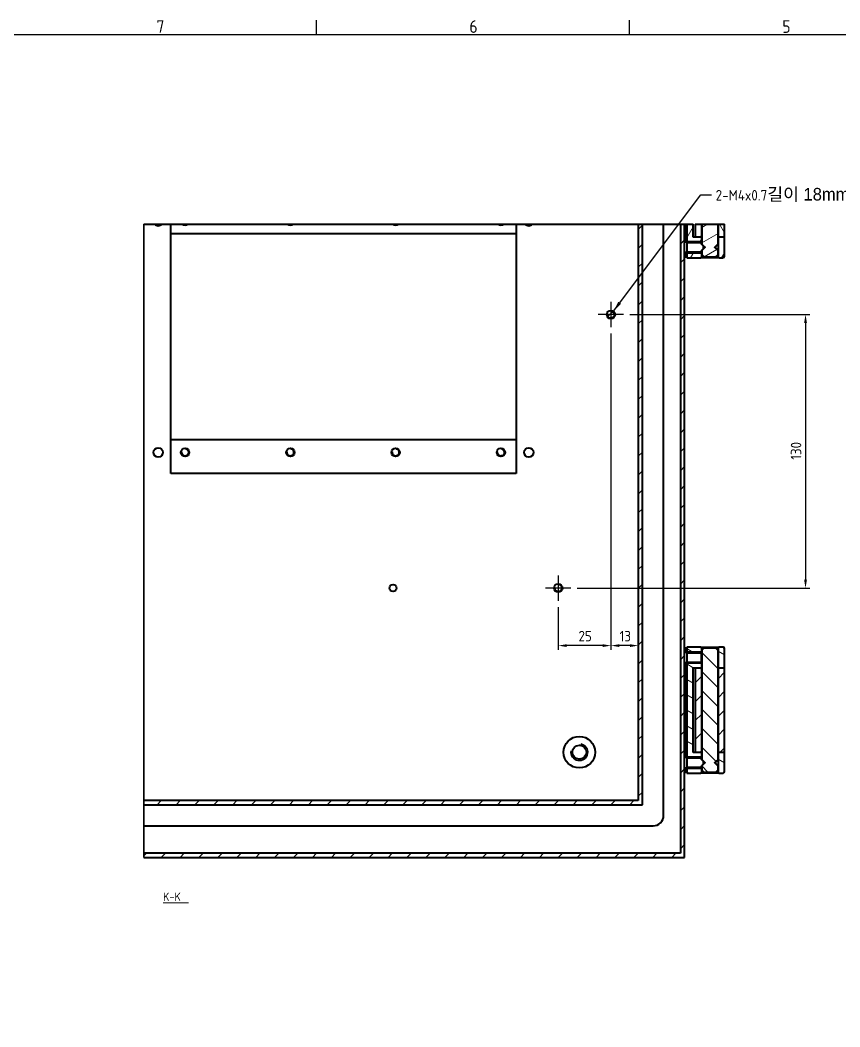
# Model space of a CAD drawing. Header units: millimetres. Extents: x 0 to 2378, y 0 to 1682.
# Drawn here: x 1345.5 to 1734.8, y 1170.3 to 1648.8 of the extents above; entities that cross this region are included whole.
import ezdxf

# ---------------------------------------------------------------- set-up
doc = ezdxf.new("R2010")
doc.units = ezdxf.units.MM
doc.header["$LTSCALE"] = 2
doc.linetypes.add('CHAIN', pattern=[0.7087, 0.4724, -0.0591, 0.1181, -0.0591])
doc.layers.get('0').update_dxf_attribs({"color": 3, "lineweight": 25, "true_color": 0x00ff00})
for name, color, linetype, lineweight, true_color in [('가시적인 것(ISO)', 3, 'Continuous', 40, 0x00ff00), ('가시적인 좁은 것(ISO)', 3, 'Continuous', 35, 0x00ff00), ('기호(ISO)', 5, 'Continuous', 25, 0x0000ff), ('중심 표식(ISO)', 1, 'Continuous', 25, 0xff0000), ('치수(ISO)', 2, 'Continuous', 25, 0xffff00)]:
    doc.layers.add(name, color=color, linetype=linetype, lineweight=lineweight, true_color=true_color)
doc.layers.add('경계(ISO)', color=7, linetype='Continuous', lineweight=25)
doc.layers.add('해치(ISO)', color=7, linetype='Continuous', lineweight=18)
doc.styles.add('문자 텍스트_PSTEK_POSCO', font='isocp.shx')
doc.styles.add('치수 텍스트_PSTEK_POSCO', font='isocp.shx')
doc.styles.add('텍스트 스타일512', font='isocp.shx')
doc.dimstyles.new('치수_PSTEK_POSCO', dxfattribs={"dimscale": 2, "dimtxt": 2.5, "dimasz": 2, "dimexe": 1, "dimexo": 1.5, "dimgap": 1, "dimtad": 1, "dimrnd": 1e-08, "dimdsep": 46, "dimtxsty": '치수 텍스트_PSTEK_POSCO', "dimcen": 0.09, "dimdle": 10, "dimclrd": 7, "dimclre": 7, "dimclrt": 2, "dimadec": 1, "dimazin": 2, "dimtfac": 1, "dimtmove": 0, "dimatfit": 3, "dimfxl": 1, "dimtolj": 1, "dimlwd": -1, "dimlwe": -1, "dimarcsym": 0})
doc.dimstyles.new('치수_PSTEK_POSCO$7', dxfattribs={"dimscale": 2, "dimtxt": 2.5, "dimasz": 2.5, "dimexe": 1, "dimexo": 1.5, "dimgap": 1, "dimtad": 1, "dimrnd": 1e-08, "dimdsep": 46, "dimtxsty": '치수 텍스트_PSTEK_POSCO', "dimcen": 0.09, "dimdle": 10, "dimclrd": 7, "dimclre": 7, "dimclrt": 2, "dimadec": 1, "dimazin": 2, "dimtfac": 1, "dimtmove": 0, "dimatfit": 3, "dimfxl": 1, "dimtolj": 1, "dimlwd": -1, "dimlwe": -1, "dimarcsym": 0})
pattern_1 = [(45, (0, 0), (-4.490128, 4.490128), [])]
pattern_2 = [(30.00002, (0, 0), (-3.175002, 5.49926), [])]
pattern_3 = [(150.00025, (0, 0), (-3.174976, -5.499275), [])]

# ---------------------------------------------------------------- blocks, each defined once
blk = doc.blocks.new('경계 Default Border')
at = {"layer": '경계(ISO)'}
for p, q in [((743.12, 821), (743.12, 824.4)), ((817.44, 821), (817.44, 824.4))]:
    blk.add_line(p, q, dxfattribs=at)
at = {"layer": '경계(ISO)', "flags": 128}
blk.add_lwpolyline([(20, 20), (20, 821), (1169, 821), (1169, 20), (20, 20)], dxfattribs=at)
at = {"layer": '경계(ISO)', "color": 2, "true_color": 0xffff00, "char_height": 3, "attachment_point": 7, "style": '문자 텍스트_PSTEK_POSCO'}
for s, insert in [('7', (705.11, 821.39)), ('6', (779.43, 821.37)), ('5', (853.74, 821.37))]:
    blk.add_mtext(s, dxfattribs=dict(at, insert=insert))
blk = doc.blocks.new('*D179')
at = {"layer": 'Defpoints', "color": 0, "transparency": 16777216}
for p in [(1632.09, 1508.84), (1607.09, 1378.84), (1718.51, 1378.84)]:
    blk.add_point(p, dxfattribs=at)
at = {"layer": '치수(ISO)', "color": 7, "transparency": 16777216}
for p, q in [((1635.09, 1508.84), (1720.51, 1508.84)), ((1718.51, 1504.84), (1718.51, 1382.84)), ((1610.09, 1378.84), (1720.51, 1378.84))]:
    blk.add_line(p, q, dxfattribs=at)
for points in [[(1717.85, 1504.84), (1719.18, 1504.84), (1718.51, 1508.84)], [(1717.85, 1382.84), (1719.18, 1382.84), (1718.51, 1378.84)]]:
    blk.add_solid(points, dxfattribs=at)
at = {"layer": '치수(ISO)', "color": 2, "transparency": 16777216, "insert": (1714.01, 1439.83), "char_height": 5, "attachment_point": 4, "rotation": 90, "style": '치수 텍스트_PSTEK_POSCO'}
blk.add_mtext('\\A1;130', dxfattribs=at)
blk = doc.blocks.new('*D180')
at = {"layer": 'Defpoints', "color": 0, "transparency": 16777216}
for p in [(1626.09, 1502.84), (1626.09, 1351.5), (1639.09, 1351.5)]:
    blk.add_point(p, dxfattribs=at)
at = {"layer": '치수(ISO)', "color": 7, "transparency": 16777216}
for p, q in [((1626.09, 1499.84), (1626.09, 1349.5)), ((1635.09, 1351.5), (1630.09, 1351.5))]:
    blk.add_line(p, q, dxfattribs=at)
for points in [[(1630.09, 1352.17), (1630.09, 1350.83), (1626.09, 1351.5)], [(1635.09, 1352.17), (1635.09, 1350.83), (1639.09, 1351.5)]]:
    blk.add_solid(points, dxfattribs=at)
at = {"layer": '치수(ISO)', "color": 2, "transparency": 16777216, "insert": (1630.23, 1356), "char_height": 5, "attachment_point": 4, "style": '치수 텍스트_PSTEK_POSCO'}
blk.add_mtext('\\A1;13', dxfattribs=at)
blk = doc.blocks.new('*D181')
at = {"layer": 'Defpoints', "color": 0, "transparency": 16777216}
for p in [(1626.09, 1502.84), (1601.09, 1372.84), (1601.09, 1351.5)]:
    blk.add_point(p, dxfattribs=at)
at = {"layer": '치수(ISO)', "color": 7, "transparency": 16777216}
for p, q in [((1626.09, 1499.84), (1626.09, 1349.5)), ((1601.09, 1369.84), (1601.09, 1349.5)), ((1622.09, 1351.5), (1605.09, 1351.5))]:
    blk.add_line(p, q, dxfattribs=at)
for points in [[(1605.09, 1352.17), (1605.09, 1350.83), (1601.09, 1351.5)], [(1622.09, 1352.17), (1622.09, 1350.83), (1626.09, 1351.5)]]:
    blk.add_solid(points, dxfattribs=at)
at = {"layer": '치수(ISO)', "color": 2, "transparency": 16777216, "insert": (1610.67, 1356), "char_height": 5, "attachment_point": 4, "style": '치수 텍스트_PSTEK_POSCO'}
blk.add_mtext('\\A1;25', dxfattribs=at)

msp = doc.modelspace()

# ---------------------------------------------------------------- hatches: boundary and pattern name
at = {"layer": '해치(ISO)'}
h = msp.add_hatch(dxfattribs=at)
h.set_pattern_fill('ANSI31', color=256, scale=50.8, style=0)
h.set_pattern_definition(pattern_1)
edge = h.paths.add_edge_path()
edge.add_ellipse((1601.0864, 1378.8358), major_axis=(-2, 0), ratio=1, start_angle=0, end_angle=360)
h.paths.add_polyline_path([(1659.0864, 1551.8682), (1659.0864, 1252.8358), (1404.1689, 1252.8358), (1404.1689, 1250.8358), (1661.0864, 1250.8358), (1661.0864, 1291.3358), (1661.0864, 1293.2741), (1661.0864, 1298.3976), (1661.0864, 1343.2741), (1661.0864, 1348.3976), (1661.0864, 1350.3358), (1661.0864, 1536.3358), (1661.0864, 1538.2741), (1661.0864, 1543.3976), (1661.0864, 1551.8682)])
edge = h.paths.add_edge_path()
edge.add_ellipse((1626.0864, 1508.8358), major_axis=(-2, 0), ratio=1, start_angle=0, end_angle=360)
h.paths.add_polyline_path([(1404.1689, 1275.8358), (1404.1689, 1277.8358), (1639.0864, 1277.8358), (1639.0864, 1551.8682), (1641.0864, 1551.8682), (1641.0864, 1275.8358)])
h = msp.add_hatch(dxfattribs=at)
h.set_pattern_fill('ANSI31', color=256, scale=50.8, angle=-14.999978, style=0)
h.set_pattern_definition(pattern_2)
h.paths.add_polyline_path([(1661.0864, 1551.8682), (1662.0864, 1551.8682), (1662.0864, 1543.5931), (1662.0864, 1543.3976), (1661.0864, 1543.3976)])
h.paths.add_polyline_path([(1661.0864, 1536.3358), (1662.0864, 1536.3358), (1662.0864, 1538.0786), (1662.0864, 1538.2741), (1661.0864, 1538.2741)])
h = msp.add_hatch(dxfattribs=at)
h.set_pattern_fill('ANSI31', color=256, scale=50.8, angle=14.999978, style=0)
h.set_pattern_definition([(59.99998, (0, 0), (-5.49926, 3.175002), [])])
h.paths.add_polyline_path([(1662.0864, 1551.8682), (1665.0864, 1551.8682), (1665.0864, 1545.6858), (1669.2134, 1545.6858), (1669.2134, 1543.5931), (1669.2134, 1543.1271), (1662.0864, 1543.1271), (1662.0864, 1543.3976), (1662.0864, 1543.5931)])
edge = h.paths.add_edge_path()
edge.add_line((1669.2134, 1538.5445), (1662.0864, 1538.5445))
edge.add_line((1662.0864, 1538.5445), (1662.0864, 1538.2741))
edge.add_line((1662.0864, 1538.2741), (1662.0864, 1538.0786))
edge.add_line((1662.0864, 1538.0786), (1662.0864, 1536.3358))
edge.add_line((1662.0864, 1536.3358), (1662.0864, 1535.8358))
edge.add_line((1662.0864, 1535.8358), (1668.6989, 1535.8358))
edge.add_spline(control_points=[(1668.6989, 1535.8358), (1668.9713, 1536.1014), (1669.2134, 1536.3358)], knot_values=[0, 0, 0, 0.07174325, 0.07174325, 0.07174325], weights=[1, 1.00183695, 1], degree=2, periodic=0)
edge.add_line((1669.2134, 1536.3358), (1669.2134, 1537.3358))
edge.add_line((1669.2134, 1537.3358), (1669.2134, 1538.0786))
edge.add_line((1669.2134, 1538.0786), (1669.2134, 1538.5445))
edge = h.paths.add_edge_path()
edge.add_line((1676.9594, 1545.6858), (1676.9594, 1542.3358))
edge.add_line((1676.9594, 1542.3358), (1676.9594, 1539.3358))
edge.add_line((1676.9594, 1539.3358), (1676.9594, 1537.3358))
edge.add_line((1676.9594, 1537.3358), (1676.9594, 1536.3358))
edge.add_spline(control_points=[(1676.9594, 1536.3358), (1677.2015, 1536.1014), (1677.4739, 1535.8358)], knot_values=[0, 0, 0, 0.07174325, 0.07174325, 0.07174325], weights=[1, 1.00183695, 1], degree=2, periodic=0)
edge.add_line((1677.4739, 1535.8358), (1679.0025, 1535.8358))
edge.add_spline(control_points=[(1679.0025, 1535.8358), (1679.1281, 1535.8358), (1679.276, 1535.8649), (1679.5073, 1535.9601), (1679.6319, 1536.0426), (1679.808, 1536.2175), (1679.8908, 1536.3406), (1679.9856, 1536.5682), (1680.0146, 1536.7129), (1680.0146, 1536.8358)], knot_values=[-0.14901582, -0.14901582, -0.14901582, -0.14901582, -0.11133847, -0.11133847, -0.07397452, -0.07397452, -0.03688947, -0.03688947, 0, 0, 0, 0], degree=3, periodic=0)
edge.add_line((1680.0146, 1536.8358), (1680.0146, 1545.6858))
edge.add_line((1680.0146, 1545.6858), (1676.9594, 1545.6858))
h = msp.add_hatch(dxfattribs=at)
h.set_pattern_fill('ANSI31', color=256, scale=50.8, angle=75.000175, style=0)
h.set_pattern_definition([(120.00018, (0, 0), (-5.499252, -3.175017), [])])
edge = h.paths.add_edge_path()
edge.add_line((1666.0864, 1551.8682), (1666.0864, 1545.8358))
edge.add_line((1666.0864, 1545.8358), (1668.6989, 1545.8358))
edge.add_spline(control_points=[(1668.6989, 1545.8358), (1668.9713, 1546.1014), (1669.2134, 1546.3358)], knot_values=[0, 0, 0, 0.07174325, 0.07174325, 0.07174325], weights=[1, 1.00183695, 1], degree=2, periodic=0)
edge.add_line((1669.2134, 1546.3358), (1669.2134, 1551.8682))
edge.add_line((1669.2134, 1551.8682), (1666.0864, 1551.8682))
edge = h.paths.add_edge_path()
edge.add_line((1680.0864, 1545.8358), (1680.0864, 1551.8682))
edge.add_line((1680.0864, 1551.8682), (1676.9594, 1551.8682))
edge.add_line((1676.9594, 1551.8682), (1676.9594, 1546.3358))
edge.add_spline(control_points=[(1676.9594, 1546.3358), (1677.2015, 1546.1014), (1677.4739, 1545.8358)], knot_values=[0, 0, 0, 0.07174325, 0.07174325, 0.07174325], weights=[1, 1.00183695, 1], degree=2, periodic=0)
edge.add_line((1677.4739, 1545.8358), (1680.0864, 1545.8358))
h = msp.add_hatch(dxfattribs=at)
h.set_pattern_fill('ANSI31', color=256, scale=50.8, angle=-14.999978, style=0)
h.set_pattern_definition(pattern_2)
edge = h.paths.add_edge_path()
edge.add_line((1669.2134, 1551.8682), (1669.2134, 1546.3358))
edge.add_line((1669.2134, 1546.3358), (1669.2134, 1545.6858))
edge.add_line((1669.2134, 1545.6858), (1669.2134, 1543.5931))
edge.add_line((1669.2134, 1543.5931), (1669.2134, 1543.1271))
edge.add_line((1669.2134, 1543.1271), (1669.2134, 1542.3358))
edge.add_spline(control_points=[(1669.2134, 1542.3358), (1670.1868, 1541.3934), (1670.7951, 1540.8358)], knot_values=[0, 0, 0, 0.21799008, 0.21799008, 0.21799008], weights=[1, 1.03098989, 1], degree=2, periodic=0)
edge.add_spline(control_points=[(1670.7951, 1540.8358), (1670.1868, 1540.2783), (1669.2134, 1539.3358)], knot_values=[0, 0, 0, 0.21799008, 0.21799008, 0.21799008], weights=[1, 1.03098989, 1], degree=2, periodic=0)
edge.add_line((1669.2134, 1539.3358), (1669.2134, 1538.5445))
edge.add_line((1669.2134, 1538.5445), (1669.2134, 1538.0786))
edge.add_line((1669.2134, 1538.0786), (1669.2134, 1537.3358))
edge.add_spline(control_points=[(1669.2134, 1537.3358), (1669.8103, 1536.7579), (1670.258, 1536.3358)], knot_values=[0, 0, 0, 0.14460706, 0.14460706, 0.14460706], weights=[1, 1.01132311, 1], degree=2, periodic=0)
edge.add_line((1670.258, 1536.3358), (1675.9149, 1536.3358))
edge.add_spline(control_points=[(1675.9149, 1536.3358), (1676.3625, 1536.7579), (1676.9594, 1537.3358)], knot_values=[0, 0, 0, 0.14460706, 0.14460706, 0.14460706], weights=[1, 1.01132311, 1], degree=2, periodic=0)
edge.add_line((1676.9594, 1537.3358), (1676.9594, 1539.3358))
edge.add_spline(control_points=[(1676.9594, 1539.3358), (1675.9861, 1540.2783), (1675.3777, 1540.8358)], knot_values=[0, 0, 0, 0.21799008, 0.21799008, 0.21799008], weights=[1, 1.03098989, 1], degree=2, periodic=0)
edge.add_spline(control_points=[(1675.3777, 1540.8358), (1675.9861, 1541.3934), (1676.9594, 1542.3358)], knot_values=[0, 0, 0, 0.21799008, 0.21799008, 0.21799008], weights=[1, 1.03098989, 1], degree=2, periodic=0)
edge.add_line((1676.9594, 1542.3358), (1676.9594, 1545.6858))
edge.add_line((1676.9594, 1545.6858), (1676.9594, 1546.3358))
edge.add_line((1676.9594, 1546.3358), (1676.9594, 1551.8682))
edge.add_line((1676.9594, 1551.8682), (1669.2134, 1551.8682))
h = msp.add_hatch(dxfattribs=at)
h.set_pattern_fill('ANSI31', color=256, scale=50.8, angle=105.000246, style=0)
h.set_pattern_definition(pattern_3)
h.paths.add_polyline_path([(1662.0864, 1343.2741), (1661.0864, 1343.2741), (1661.0864, 1298.3976), (1662.0864, 1298.3976), (1662.0864, 1298.5931), (1662.0864, 1343.0786)])
h.paths.add_polyline_path([(1661.0864, 1291.3358), (1662.0864, 1291.3358), (1662.0864, 1293.0786), (1662.0864, 1293.2741), (1661.0864, 1293.2741)])
h.paths.add_polyline_path([(1662.0864, 1350.3358), (1661.0864, 1350.3358), (1661.0864, 1348.3976), (1662.0864, 1348.3976), (1662.0864, 1348.5931)])
h = msp.add_hatch(dxfattribs=at)
h.set_pattern_fill('ANSI31', color=256, scale=50.8, angle=105.000246, style=0)
h.set_pattern_definition(pattern_3)
edge = h.paths.add_edge_path()
edge.add_line((1669.2134, 1293.5445), (1662.0864, 1293.5445))
edge.add_line((1662.0864, 1293.5445), (1662.0864, 1293.2741))
edge.add_line((1662.0864, 1293.2741), (1662.0864, 1293.0786))
edge.add_line((1662.0864, 1293.0786), (1662.0864, 1291.3358))
edge.add_line((1662.0864, 1291.3358), (1662.0864, 1290.8358))
edge.add_line((1662.0864, 1290.8358), (1668.6989, 1290.8358))
edge.add_spline(control_points=[(1668.6989, 1290.8358), (1668.9713, 1291.1014), (1669.2134, 1291.3358)], knot_values=[0, 0, 0, 0.07174325, 0.07174325, 0.07174325], weights=[1, 1.00183695, 1], degree=2, periodic=0)
edge.add_line((1669.2134, 1291.3358), (1669.2134, 1292.3358))
edge.add_line((1669.2134, 1292.3358), (1669.2134, 1293.0786))
edge.add_line((1669.2134, 1293.0786), (1669.2134, 1293.5445))
h.paths.add_polyline_path([(1669.2134, 1343.5445), (1662.0864, 1343.5445), (1662.0864, 1343.2741), (1662.0864, 1343.0786), (1662.0864, 1298.5931), (1662.0864, 1298.3976), (1662.0864, 1298.1271), (1669.2134, 1298.1271), (1669.2134, 1298.5931), (1669.2134, 1300.6858), (1665.0864, 1300.6858), (1665.0864, 1340.9858), (1669.2134, 1340.9858), (1669.2134, 1343.0786)])
edge = h.paths.add_edge_path()
edge.add_line((1662.0864, 1348.1271), (1669.2134, 1348.1271))
edge.add_line((1669.2134, 1348.1271), (1669.2134, 1348.5931))
edge.add_line((1669.2134, 1348.5931), (1669.2134, 1349.3358))
edge.add_line((1669.2134, 1349.3358), (1669.2134, 1350.3358))
edge.add_spline(control_points=[(1669.2134, 1350.3358), (1668.9713, 1350.5703), (1668.6989, 1350.8358)], knot_values=[0, 0, 0, 0.07174325, 0.07174325, 0.07174325], weights=[1, 1.00183695, 1], degree=2, periodic=0)
edge.add_line((1668.6989, 1350.8358), (1662.0864, 1350.8358))
edge.add_line((1662.0864, 1350.8358), (1662.0864, 1350.3358))
edge.add_line((1662.0864, 1350.3358), (1662.0864, 1348.5931))
edge.add_line((1662.0864, 1348.5931), (1662.0864, 1348.3976))
edge.add_line((1662.0864, 1348.3976), (1662.0864, 1348.1271))
edge = h.paths.add_edge_path()
edge.add_line((1676.9594, 1300.6858), (1676.9594, 1297.3358))
edge.add_line((1676.9594, 1297.3358), (1676.9594, 1294.3358))
edge.add_line((1676.9594, 1294.3358), (1676.9594, 1292.3358))
edge.add_line((1676.9594, 1292.3358), (1676.9594, 1291.3358))
edge.add_spline(control_points=[(1676.9594, 1291.3358), (1677.2015, 1291.1014), (1677.4739, 1290.8358)], knot_values=[0, 0, 0, 0.07174325, 0.07174325, 0.07174325], weights=[1, 1.00183695, 1], degree=2, periodic=0)
edge.add_line((1677.4739, 1290.8358), (1679.0025, 1290.8358))
edge.add_spline(control_points=[(1679.0025, 1290.8358), (1679.1281, 1290.8358), (1679.276, 1290.8649), (1679.5073, 1290.9601), (1679.6319, 1291.0426), (1679.808, 1291.2175), (1679.8908, 1291.3406), (1679.9856, 1291.5682), (1680.0146, 1291.7129), (1680.0146, 1291.8358)], knot_values=[-0.14901582, -0.14901582, -0.14901582, -0.14901582, -0.11133847, -0.11133847, -0.07397452, -0.07397452, -0.03688947, -0.03688947, 0, 0, 0, 0], degree=3, periodic=0)
edge.add_line((1680.0146, 1291.8358), (1680.0146, 1300.6858))
edge.add_line((1680.0146, 1300.6858), (1676.9594, 1300.6858))
edge = h.paths.add_edge_path()
edge.add_line((1680.0146, 1340.9858), (1680.0146, 1349.8358))
edge.add_spline(control_points=[(1680.0146, 1349.8358), (1680.0146, 1349.9592), (1679.9855, 1350.1043), (1679.8901, 1350.3325), (1679.8067, 1350.4558), (1679.6303, 1350.6302), (1679.5059, 1350.7123), (1679.2752, 1350.8069), (1679.1277, 1350.8358), (1679.0025, 1350.8358)], knot_values=[0, 0, 0, 0, 0.0370021, 0.0370021, 0.07420142, 0.07420142, 0.11145295, 0.11145295, 0.14901507, 0.14901507, 0.14901507, 0.14901507], degree=3, periodic=0)
edge.add_line((1679.0025, 1350.8358), (1677.4739, 1350.8358))
edge.add_spline(control_points=[(1677.4739, 1350.8358), (1677.2015, 1350.5703), (1676.9594, 1350.3358)], knot_values=[0, 0, 0, 0.07174325, 0.07174325, 0.07174325], weights=[1, 1.00183695, 1], degree=2, periodic=0)
edge.add_line((1676.9594, 1350.3358), (1676.9594, 1349.3358))
edge.add_line((1676.9594, 1349.3358), (1676.9594, 1340.9858))
edge.add_line((1676.9594, 1340.9858), (1680.0146, 1340.9858))
h = msp.add_hatch(dxfattribs=at)
h.set_pattern_fill('ANSI31', color=256, scale=50.8, angle=90.00021, style=0)
h.set_pattern_definition([(135.0002, (0, 0), (-4.490112, -4.490145), [])])
edge = h.paths.add_edge_path()
edge.add_line((1669.2134, 1349.3358), (1669.2134, 1348.5931))
edge.add_line((1669.2134, 1348.5931), (1669.2134, 1348.1271))
edge.add_line((1669.2134, 1348.1271), (1669.2134, 1343.5445))
edge.add_line((1669.2134, 1343.5445), (1669.2134, 1343.0786))
edge.add_line((1669.2134, 1343.0786), (1669.2134, 1340.9858))
edge.add_line((1669.2134, 1340.9858), (1669.2134, 1340.3358))
edge.add_line((1669.2134, 1340.3358), (1669.2134, 1301.3358))
edge.add_line((1669.2134, 1301.3358), (1669.2134, 1300.6858))
edge.add_line((1669.2134, 1300.6858), (1669.2134, 1298.5931))
edge.add_line((1669.2134, 1298.5931), (1669.2134, 1298.1271))
edge.add_line((1669.2134, 1298.1271), (1669.2134, 1297.3358))
edge.add_spline(control_points=[(1669.2134, 1297.3358), (1670.1868, 1296.3934), (1670.7951, 1295.8358)], knot_values=[0, 0, 0, 0.21799008, 0.21799008, 0.21799008], weights=[1, 1.03098989, 1], degree=2, periodic=0)
edge.add_spline(control_points=[(1670.7951, 1295.8358), (1670.1868, 1295.2783), (1669.2134, 1294.3358)], knot_values=[0, 0, 0, 0.21799008, 0.21799008, 0.21799008], weights=[1, 1.03098989, 1], degree=2, periodic=0)
edge.add_line((1669.2134, 1294.3358), (1669.2134, 1293.5445))
edge.add_line((1669.2134, 1293.5445), (1669.2134, 1293.0786))
edge.add_line((1669.2134, 1293.0786), (1669.2134, 1292.3358))
edge.add_spline(control_points=[(1669.2134, 1292.3358), (1669.8103, 1291.7579), (1670.258, 1291.3358)], knot_values=[0, 0, 0, 0.14460706, 0.14460706, 0.14460706], weights=[1, 1.01132311, 1], degree=2, periodic=0)
edge.add_line((1670.258, 1291.3358), (1675.9149, 1291.3358))
edge.add_spline(control_points=[(1675.9149, 1291.3358), (1676.3625, 1291.7579), (1676.9594, 1292.3358)], knot_values=[0, 0, 0, 0.14460706, 0.14460706, 0.14460706], weights=[1, 1.01132311, 1], degree=2, periodic=0)
edge.add_line((1676.9594, 1292.3358), (1676.9594, 1294.3358))
edge.add_spline(control_points=[(1676.9594, 1294.3358), (1675.9861, 1295.2783), (1675.3777, 1295.8358)], knot_values=[0, 0, 0, 0.21799008, 0.21799008, 0.21799008], weights=[1, 1.03098989, 1], degree=2, periodic=0)
edge.add_spline(control_points=[(1675.3777, 1295.8358), (1675.9861, 1296.3934), (1676.9594, 1297.3358)], knot_values=[0, 0, 0, 0.21799008, 0.21799008, 0.21799008], weights=[1, 1.03098989, 1], degree=2, periodic=0)
edge.add_line((1676.9594, 1297.3358), (1676.9594, 1300.6858))
edge.add_line((1676.9594, 1300.6858), (1676.9594, 1301.3358))
edge.add_line((1676.9594, 1301.3358), (1676.9594, 1340.3358))
edge.add_line((1676.9594, 1340.3358), (1676.9594, 1340.9858))
edge.add_line((1676.9594, 1340.9858), (1676.9594, 1349.3358))
edge.add_spline(control_points=[(1676.9594, 1349.3358), (1676.3625, 1349.9138), (1675.9149, 1350.3358)], knot_values=[0, 0, 0, 0.14460706, 0.14460706, 0.14460706], weights=[1, 1.01132311, 1], degree=2, periodic=0)
edge.add_line((1675.9149, 1350.3358), (1670.258, 1350.3358))
edge.add_spline(control_points=[(1670.258, 1350.3358), (1669.8103, 1349.9138), (1669.2134, 1349.3358)], knot_values=[0, 0, 0, 0.14460706, 0.14460706, 0.14460706], weights=[1, 1.01132311, 1], degree=2, periodic=0)
h = msp.add_hatch(dxfattribs=at)
h.set_pattern_fill('ANSI31', color=256, scale=50.8, style=0)
h.set_pattern_definition(pattern_1)
edge = h.paths.add_edge_path()
edge.add_spline(control_points=[(1676.9594, 1301.3358), (1677.2015, 1301.1014), (1677.4739, 1300.8358)], knot_values=[0, 0, 0, 0.07174325, 0.07174325, 0.07174325], weights=[1, 1.00183695, 1], degree=2, periodic=0)
edge.add_line((1677.4739, 1300.8358), (1680.0864, 1300.8358))
edge.add_line((1680.0864, 1300.8358), (1680.0864, 1340.8358))
edge.add_line((1680.0864, 1340.8358), (1677.4739, 1340.8358))
edge.add_spline(control_points=[(1677.4739, 1340.8358), (1677.2015, 1340.5703), (1676.9594, 1340.3358)], knot_values=[0, 0, 0, 0.07174325, 0.07174325, 0.07174325], weights=[1, 1.00183695, 1], degree=2, periodic=0)
edge.add_line((1676.9594, 1340.3358), (1676.9594, 1301.3358))
edge = h.paths.add_edge_path()
edge.add_line((1666.0864, 1340.8358), (1666.0864, 1300.8358))
edge.add_line((1666.0864, 1300.8358), (1668.6989, 1300.8358))
edge.add_spline(control_points=[(1668.6989, 1300.8358), (1668.9713, 1301.1014), (1669.2134, 1301.3358)], knot_values=[0, 0, 0, 0.07174325, 0.07174325, 0.07174325], weights=[1, 1.00183695, 1], degree=2, periodic=0)
edge.add_line((1669.2134, 1301.3358), (1669.2134, 1340.3358))
edge.add_spline(control_points=[(1669.2134, 1340.3358), (1668.9713, 1340.5703), (1668.6989, 1340.8358)], knot_values=[0, 0, 0, 0.07174325, 0.07174325, 0.07174325], weights=[1, 1.00183695, 1], degree=2, periodic=0)
edge.add_line((1668.6989, 1340.8358), (1666.0864, 1340.8358))

# ---------------------------------------------------------------- linework, layer by layer
at = {"layer": '가시적인 것(ISO)'}
for p, q in [((1404.1689, 1551.8682), (1409.381, 1551.8682)), ((1409.381, 1551.8682), (1412.7919, 1551.8682)), ((1412.7919, 1551.8682), (1417.0864, 1551.8682)), ((1417.0864, 1551.8682), (1422.4777, 1551.8682)), ((1417.0864, 1433.3358), (1417.0864, 1551.8682)), ((1422.4777, 1551.8682), (1425.1952, 1551.8682)), ((1425.1952, 1551.8682), (1472.4777, 1551.8682)), ((1472.4777, 1551.8682), (1475.1952, 1551.8682)), ((1475.1952, 1551.8682), (1522.4777, 1551.8682)), ((1522.4777, 1551.8682), (1525.1952, 1551.8682)), ((1525.1952, 1551.8682), (1572.4777, 1551.8682)), ((1572.4777, 1551.8682), (1575.1952, 1551.8682)), ((1575.1952, 1551.8682), (1581.0864, 1551.8682)), ((1581.0864, 1551.8682), (1585.381, 1551.8682)), ((1581.0864, 1551.8682), (1581.0864, 1433.3358)), ((1585.381, 1551.8682), (1588.7919, 1551.8682)), ((1588.7919, 1551.8682), (1639.0864, 1551.8682)), ((1639.0864, 1551.8682), (1639.0864, 1277.8358)), ((1639.0864, 1551.8682), (1641.0864, 1551.8682)), ((1641.0864, 1551.8682), (1651.0864, 1551.8682)), ((1641.0864, 1275.8358), (1641.0864, 1551.8682)), ((1651.0864, 1270.8358), (1651.0864, 1551.8682)), ((1651.0864, 1551.8682), (1659.0864, 1551.8682)), ((1659.0864, 1551.8682), (1659.0864, 1252.8358)), ((1659.0864, 1551.8682), (1661.0864, 1551.8682)), ((1661.0864, 1250.8358), (1661.0864, 1551.8682)), ((1661.0864, 1551.8682), (1662.0864, 1551.8682)), ((1661.0864, 1551.8682), (1661.0864, 1543.3976)), ((1662.0864, 1551.8682), (1665.0864, 1551.8682)), ((1662.0864, 1551.8682), (1662.0864, 1543.1271)), ((1662.0864, 1543.3976), (1662.0864, 1551.8682)), ((1665.0864, 1545.6858), (1665.0864, 1551.8682)), ((1666.0864, 1551.8682), (1666.0864, 1545.8358)), ((1666.0864, 1551.8682), (1669.2134, 1551.8682)), ((1669.2134, 1546.3358), (1669.2134, 1551.8682)), ((1669.2134, 1551.8682), (1669.2134, 1542.3358)), ((1669.2134, 1551.8682), (1676.9594, 1551.8682)), ((1676.9594, 1551.8682), (1680.0864, 1551.8682)), ((1676.9594, 1551.8682), (1676.9594, 1546.3358)), ((1676.9594, 1542.3358), (1676.9594, 1551.8682)), ((1680.0864, 1545.8358), (1680.0864, 1551.8682)), ((1417.0864, 1547.3358), (1581.0864, 1547.3358)), ((1669.2134, 1545.6858), (1665.0864, 1545.6858)), ((1666.0864, 1545.8358), (1668.6989, 1545.8358)), ((1669.0864, 1545.8358), (1668.6989, 1545.8358)), ((1669.0864, 1545.6858), (1669.0864, 1546.2127)), ((1669.2134, 1543.1271), (1669.2134, 1545.6858)), ((1676.9594, 1545.6858), (1676.9594, 1536.3358)), ((1680.0146, 1545.6858), (1676.9594, 1545.6858)), ((1677.0864, 1545.6858), (1677.0864, 1546.2127)), ((1677.4739, 1545.8358), (1677.0864, 1545.8358)), ((1677.4739, 1545.8358), (1680.0864, 1545.8358)), ((1680.0146, 1536.8358), (1680.0146, 1545.6858)), ((1680.0146, 1545.6858), (1680.0864, 1545.6858)), ((1680.0864, 1536.8358), (1680.0864, 1545.6858)), ((1661.0864, 1543.3976), (1662.0864, 1543.3976)), ((1662.0864, 1543.1271), (1669.2134, 1543.1271)), ((1662.0864, 1543.1271), (1662.0864, 1538.5445)), ((1669.0864, 1542.3358), (1669.0864, 1543.1271)), ((1669.2134, 1542.3358), (1669.0864, 1542.3358)), ((1670.5864, 1540.8358), (1669.0864, 1542.3358)), ((1670.5864, 1540.8358), (1669.0864, 1539.3358)), ((1669.9639, 1541.4583), (1669.9639, 1540.2133)), ((1670.7951, 1540.8358), (1670.5864, 1540.8358)), ((1675.5864, 1540.8358), (1675.3777, 1540.8358)), ((1675.5864, 1540.8358), (1676.9594, 1542.2088)), ((1675.5864, 1540.8358), (1676.9594, 1539.4628)), ((1662.0864, 1538.2741), (1661.0864, 1538.2741)), ((1661.0864, 1538.2741), (1661.0864, 1536.3358)), ((1661.0864, 1536.3358), (1662.0864, 1536.3358)), ((1669.2134, 1538.5445), (1662.0864, 1538.5445)), ((1662.0864, 1538.5445), (1662.0864, 1535.8358)), ((1662.0864, 1536.3358), (1662.0864, 1538.2741)), ((1669.2134, 1539.3358), (1669.0864, 1539.3358)), ((1669.0864, 1538.5445), (1669.0864, 1539.3358)), ((1669.2134, 1539.3358), (1669.2134, 1537.3358)), ((1669.2134, 1536.3358), (1669.2134, 1538.5445)), ((1670.0864, 1536.3358), (1669.2134, 1537.2088)), ((1670.0864, 1536.3358), (1669.2134, 1536.3358)), ((1670.258, 1536.3358), (1670.0864, 1536.3358)), ((1670.258, 1536.3358), (1675.9149, 1536.3358)), ((1676.0864, 1536.3358), (1675.9149, 1536.3358)), ((1676.0864, 1536.3358), (1676.9594, 1537.2088)), ((1676.9594, 1536.3358), (1676.0864, 1536.3358)), ((1676.9594, 1537.3358), (1676.9594, 1539.3358)), ((1662.0864, 1535.8358), (1668.6989, 1535.8358)), ((1677.4739, 1535.8358), (1668.6989, 1535.8358)), ((1677.4739, 1535.8358), (1679.0025, 1535.8358)), ((1581.0864, 1449.3358), (1417.0864, 1449.3358)), ((1581.0864, 1433.3358), (1417.0864, 1433.3358)), ((1662.0864, 1350.3358), (1661.0864, 1350.3358)), ((1661.0864, 1350.3358), (1661.0864, 1348.3976)), ((1668.6989, 1350.8358), (1662.0864, 1350.8358)), ((1662.0864, 1350.8358), (1662.0864, 1348.1271)), ((1662.0864, 1348.3976), (1662.0864, 1350.3358)), ((1668.6989, 1350.8358), (1677.4739, 1350.8358)), ((1669.2134, 1348.1271), (1669.2134, 1350.3358)), ((1669.2134, 1350.3358), (1670.0864, 1350.3358)), ((1670.0864, 1350.3358), (1669.2134, 1349.4628)), ((1670.0864, 1350.3358), (1670.258, 1350.3358)), ((1675.9149, 1350.3358), (1670.258, 1350.3358)), ((1675.9149, 1350.3358), (1676.0864, 1350.3358)), ((1676.0864, 1350.3358), (1676.9594, 1350.3358)), ((1676.0864, 1350.3358), (1676.9594, 1349.4628)), ((1676.9594, 1350.3358), (1676.9594, 1340.9858)), ((1679.0025, 1350.8358), (1677.4739, 1350.8358)), ((1680.0146, 1340.9858), (1680.0146, 1349.8358)), ((1680.0864, 1340.9858), (1680.0864, 1349.8358)), ((1661.0864, 1348.3976), (1662.0864, 1348.3976)), ((1662.0864, 1348.1271), (1669.2134, 1348.1271)), ((1662.0864, 1348.1271), (1662.0864, 1343.5445)), ((1669.0864, 1343.5445), (1669.0864, 1348.1271)), ((1669.2134, 1349.3358), (1669.2134, 1297.3358)), ((1676.9594, 1297.3358), (1676.9594, 1349.3358)), ((1662.0864, 1343.2741), (1661.0864, 1343.2741)), ((1661.0864, 1343.2741), (1661.0864, 1298.3976)), ((1669.2134, 1343.5445), (1662.0864, 1343.5445)), ((1662.0864, 1343.5445), (1662.0864, 1298.1271)), ((1662.0864, 1298.3976), (1662.0864, 1343.2741)), ((1665.0864, 1300.6858), (1665.0864, 1340.9858)), ((1665.0864, 1340.9858), (1669.2134, 1340.9858)), ((1666.0864, 1340.8358), (1666.0864, 1300.8358)), ((1668.6989, 1340.8358), (1666.0864, 1340.8358)), ((1669.0864, 1340.8358), (1668.6989, 1340.8358)), ((1669.0864, 1340.4589), (1669.0864, 1340.9858)), ((1669.2134, 1340.9858), (1669.2134, 1343.5445)), ((1669.2134, 1301.3358), (1669.2134, 1340.3358)), ((1676.9594, 1340.9858), (1680.0146, 1340.9858)), ((1676.9594, 1340.3358), (1676.9594, 1301.3358)), ((1677.0864, 1340.4589), (1677.0864, 1340.9858)), ((1677.4739, 1340.8358), (1677.0864, 1340.8358)), ((1680.0864, 1340.8358), (1677.4739, 1340.8358)), ((1680.0864, 1340.9858), (1680.0146, 1340.9858)), ((1680.0864, 1300.8358), (1680.0864, 1340.8358)), ((1661.0864, 1298.3976), (1662.0864, 1298.3976)), ((1662.0864, 1298.1271), (1669.2134, 1298.1271)), ((1662.0864, 1298.1271), (1662.0864, 1293.5445)), ((1669.2134, 1300.6858), (1665.0864, 1300.6858)), ((1666.0864, 1300.8358), (1668.6989, 1300.8358)), ((1669.0864, 1300.8358), (1668.6989, 1300.8358)), ((1669.0864, 1300.6858), (1669.0864, 1301.2127)), ((1669.0864, 1297.3358), (1669.0864, 1298.1271)), ((1669.2134, 1297.3358), (1669.0864, 1297.3358)), ((1670.5864, 1295.8358), (1669.0864, 1297.3358)), ((1669.2134, 1298.1271), (1669.2134, 1300.6858)), ((1675.5864, 1295.8358), (1676.9594, 1297.2088)), ((1676.9594, 1300.6858), (1676.9594, 1291.3358)), ((1680.0146, 1300.6858), (1676.9594, 1300.6858)), ((1677.0864, 1300.6858), (1677.0864, 1301.2127)), ((1677.4739, 1300.8358), (1677.0864, 1300.8358)), ((1677.4739, 1300.8358), (1680.0864, 1300.8358)), ((1680.0146, 1291.8358), (1680.0146, 1300.6858)), ((1680.0146, 1300.6858), (1680.0864, 1300.6858)), ((1680.0864, 1291.8358), (1680.0864, 1300.6858)), ((1662.0864, 1293.2741), (1661.0864, 1293.2741)), ((1661.0864, 1293.2741), (1661.0864, 1291.3358)), ((1669.2134, 1293.5445), (1662.0864, 1293.5445)), ((1662.0864, 1293.5445), (1662.0864, 1290.8358)), ((1662.0864, 1291.3358), (1662.0864, 1293.2741)), ((1670.5864, 1295.8358), (1669.0864, 1294.3358)), ((1669.2134, 1294.3358), (1669.0864, 1294.3358)), ((1669.0864, 1293.5445), (1669.0864, 1294.3358)), ((1669.2134, 1294.3358), (1669.2134, 1292.3358)), ((1669.2134, 1291.3358), (1669.2134, 1293.5445)), ((1670.0864, 1291.3358), (1669.2134, 1292.2088)), ((1669.9639, 1296.4583), (1669.9639, 1295.2133)), ((1670.7951, 1295.8358), (1670.5864, 1295.8358)), ((1675.5864, 1295.8358), (1675.3777, 1295.8358)), ((1675.5864, 1295.8358), (1676.9594, 1294.4628)), ((1676.0864, 1291.3358), (1676.9594, 1292.2088)), ((1676.9594, 1292.3358), (1676.9594, 1294.3358)), ((1661.0864, 1291.3358), (1662.0864, 1291.3358)), ((1662.0864, 1290.8358), (1668.6989, 1290.8358)), ((1677.4739, 1290.8358), (1668.6989, 1290.8358)), ((1670.0864, 1291.3358), (1669.2134, 1291.3358)), ((1670.258, 1291.3358), (1670.0864, 1291.3358)), ((1670.258, 1291.3358), (1675.9149, 1291.3358)), ((1676.0864, 1291.3358), (1675.9149, 1291.3358)), ((1676.9594, 1291.3358), (1676.0864, 1291.3358)), ((1677.4739, 1290.8358), (1679.0025, 1290.8358)), ((1639.0864, 1277.8358), (1404.1689, 1277.8358)), ((1404.1689, 1275.8358), (1641.0864, 1275.8358)), ((1404.1689, 1265.8358), (1646.0864, 1265.8358)), ((1659.0864, 1252.8358), (1404.1689, 1252.8358)), ((1404.1689, 1250.8358), (1661.0864, 1250.8358))]:
    msp.add_line(p, q, dxfattribs=at)
for centre, radius in [((1626.0864, 1508.8358), 2), ((1411.0864, 1443.3358), 2.25), ((1423.8364, 1443.3358), 2), ((1473.8364, 1443.3358), 2), ((1523.8364, 1443.3358), 2), ((1573.8364, 1443.3358), 2), ((1587.0864, 1443.3358), 2.25), ((1522.5864, 1378.8358), 1.65), ((1601.0864, 1378.8358), 2), ((1611.0864, 1300.8358), 7.5), ((1611.0864, 1300.8358), 3.3235)]:
    msp.add_circle(centre, radius, dxfattribs=at)
for centre, radius, start, end in [((1411.0864, 1553.3358), 2.25, 220.712883, 319.287117), ((1423.8364, 1553.3358), 2, 227.206122, 312.793878), ((1473.8364, 1553.3358), 2, 227.206122, 312.793878), ((1523.8364, 1553.3358), 2, 227.206122, 312.793878), ((1573.8364, 1553.3358), 2, 227.206122, 312.793878), ((1587.0864, 1553.3358), 2.25, 220.712883, 319.287117), ((1679.0864, 1536.8358), 1, 270, 0), ((1679.0864, 1349.8358), 1, 0, 89.999102), ((1679.0864, 1291.8358), 1, 270, 0), ((1646.0864, 1270.8358), 5, 270, 0)]:
    msp.add_arc(centre, radius, start, end, dxfattribs=at)
for points, weights in [([(1668.6989, 1545.8358), (1668.9713, 1546.1014), (1669.2134, 1546.3358)], [1, 1.00183694598, 1]), ([(1676.9594, 1546.3358), (1677.2015, 1546.1014), (1677.4739, 1545.8358)], [1, 1.00183694602, 1]), ([(1669.2134, 1542.3358), (1670.1868, 1541.3934), (1670.7951, 1540.8358)], [1, 1.03098989456, 1]), ([(1670.7951, 1540.8358), (1670.1868, 1540.2783), (1669.2134, 1539.3358)], [1, 1.03098989455, 1]), ([(1675.3777, 1540.8358), (1675.9861, 1541.3934), (1676.9594, 1542.3358)], [1, 1.03098989456, 1]), ([(1676.9594, 1539.3358), (1675.9861, 1540.2783), (1675.3777, 1540.8358)], [1, 1.03098989456, 1]), ([(1668.6989, 1535.8358), (1668.9713, 1536.1014), (1669.2134, 1536.3358)], [1, 1.00183694584, 1]), ([(1669.2134, 1537.3358), (1669.8103, 1536.7579), (1670.258, 1536.3358)], [1, 1.0113231061, 1]), ([(1675.9149, 1536.3358), (1676.3625, 1536.7579), (1676.9594, 1537.3358)], [1, 1.01132310611, 1]), ([(1676.9594, 1536.3358), (1677.2015, 1536.1014), (1677.4739, 1535.8358)], [1, 1.00183694587, 1]), ([(1669.2134, 1350.3358), (1668.9713, 1350.5703), (1668.6989, 1350.8358)], [1, 1.00183694576, 1]), ([(1670.258, 1350.3358), (1669.8103, 1349.9138), (1669.2134, 1349.3358)], [1, 1.01132310611, 1]), ([(1676.9594, 1349.3358), (1676.3625, 1349.9138), (1675.9149, 1350.3358)], [1, 1.0113231061, 1]), ([(1677.4739, 1350.8358), (1677.2015, 1350.5703), (1676.9594, 1350.3358)], [1, 1.0018369458, 1]), ([(1669.2134, 1340.3358), (1668.9713, 1340.5703), (1668.6989, 1340.8358)], [1, 1.00183694579, 1]), ([(1677.4739, 1340.8358), (1677.2015, 1340.5703), (1676.9594, 1340.3358)], [1, 1.00183694585, 1]), ([(1668.6989, 1300.8358), (1668.9713, 1301.1014), (1669.2134, 1301.3358)], [1, 1.00183694598, 1]), ([(1669.2134, 1297.3358), (1670.1868, 1296.3934), (1670.7951, 1295.8358)], [1, 1.03098989456, 1]), ([(1675.3777, 1295.8358), (1675.9861, 1296.3934), (1676.9594, 1297.3358)], [1, 1.03098989456, 1]), ([(1676.9594, 1301.3358), (1677.2015, 1301.1014), (1677.4739, 1300.8358)], [1, 1.001836946, 1]), ([(1670.7951, 1295.8358), (1670.1868, 1295.2783), (1669.2134, 1294.3358)], [1, 1.03098989455, 1]), ([(1669.2134, 1292.3358), (1669.8103, 1291.7579), (1670.258, 1291.3358)], [1, 1.01132310611, 1]), ([(1676.9594, 1294.3358), (1675.9861, 1295.2783), (1675.3777, 1295.8358)], [1, 1.03098989456, 1]), ([(1675.9149, 1291.3358), (1676.3625, 1291.7579), (1676.9594, 1292.3358)], [1, 1.01132310611, 1]), ([(1668.6989, 1290.8358), (1668.9713, 1291.1014), (1669.2134, 1291.3358)], [1, 1.00183694584, 1]), ([(1676.9594, 1291.3358), (1677.2015, 1291.1014), (1677.4739, 1290.8358)], [1, 1.00183694588, 1])]:
    msp.add_rational_spline(points, weights, degree=2, dxfattribs=at)
for points, knots in [([(1669.8859, 1541.5356), (1669.9352, 1541.307), (1669.9639, 1541.0685), (1669.9639, 1540.8358), (1669.9639, 1540.6032), (1669.9352, 1540.3646), (1669.8859, 1540.1361)], [1.489842848, 1.489842848, 1.489842848, 1.489842848, 1.559636487, 1.559636487, 1.559636487, 1.629430126, 1.629430126, 1.629430126, 1.629430126]), ([(1679.0025, 1535.8358), (1679.1281, 1535.8358), (1679.276, 1535.8649), (1679.5073, 1535.9601), (1679.6319, 1536.0426), (1679.808, 1536.2175), (1679.8908, 1536.3406), (1679.9856, 1536.5682), (1680.0146, 1536.7129), (1680.0146, 1536.8358)], [-0.149015817, -0.149015817, -0.149015817, -0.149015817, -0.111338471, -0.111338471, -0.073974517, -0.073974517, -0.036889474, -0.036889474, 0, 0, 0, 0]), ([(1680.0146, 1349.8358), (1680.0146, 1349.9592), (1679.9855, 1350.1043), (1679.8901, 1350.3325), (1679.8067, 1350.4558), (1679.6303, 1350.6302), (1679.5059, 1350.7123), (1679.2752, 1350.8069), (1679.1277, 1350.8358), (1679.0025, 1350.8358)], [0, 0, 0, 0, 0.037002103, 0.037002103, 0.074201419, 0.074201419, 0.111452954, 0.111452954, 0.14901507, 0.14901507, 0.14901507, 0.14901507]), ([(1669.8859, 1296.5356), (1669.9352, 1296.307), (1669.9639, 1296.0685), (1669.9639, 1295.8358), (1669.9639, 1295.6032), (1669.9352, 1295.3646), (1669.8859, 1295.1361)], [1.489842848, 1.489842848, 1.489842848, 1.489842848, 1.559636487, 1.559636487, 1.559636487, 1.629430126, 1.629430126, 1.629430126, 1.629430126]), ([(1679.0025, 1290.8358), (1679.1281, 1290.8358), (1679.276, 1290.8649), (1679.5073, 1290.9601), (1679.6319, 1291.0426), (1679.808, 1291.2175), (1679.8908, 1291.3406), (1679.9856, 1291.5682), (1680.0146, 1291.7129), (1680.0146, 1291.8358)], [-0.149015817, -0.149015817, -0.149015817, -0.149015817, -0.111338471, -0.111338471, -0.073974517, -0.073974517, -0.036889474, -0.036889474, 0, 0, 0, 0])]:
    msp.add_open_spline(points, degree=3, knots=knots, dxfattribs=at)
for points in [[(1679.0864, 1535.8358), (1679.0865, 1535.8358), (1679.0585, 1535.8358), (1679.0025, 1535.8358)], [(1679.0025, 1350.8358), (1679.0584, 1350.8358), (1679.0864, 1350.8358), (1679.0864, 1350.8358)], [(1679.0864, 1290.8358), (1679.0865, 1290.8358), (1679.0585, 1290.8358), (1679.0025, 1290.8358)]]:
    msp.add_open_spline(points, degree=3, dxfattribs=at)
at = {"layer": '가시적인 좁은 것(ISO)'}
for p, q in [((1404.1689, 1277.8358), (1404.1689, 1551.8682)), ((1669.2134, 1543.5931), (1662.0864, 1543.5931)), ((1662.0864, 1538.0786), (1669.2134, 1538.0786)), ((1669.2134, 1348.5931), (1662.0864, 1348.5931)), ((1662.0864, 1343.0786), (1669.2134, 1343.0786)), ((1669.2134, 1298.5931), (1662.0864, 1298.5931)), ((1662.0864, 1293.0786), (1669.2134, 1293.0786)), ((1404.1689, 1275.8358), (1404.1689, 1277.8358)), ((1404.1689, 1265.8358), (1404.1689, 1275.8358)), ((1404.1689, 1252.8358), (1404.1689, 1265.8358)), ((1404.1689, 1250.8358), (1404.1689, 1252.8358))]:
    msp.add_line(p, q, dxfattribs=at)
for centre, radius, start, end in [((1423.8364, 1553.3358), 1.582, 248.07748, 291.92252), ((1473.8364, 1553.3358), 1.582, 248.07748, 291.92252), ((1523.8364, 1553.3358), 1.582, 248.07748, 291.92252), ((1573.8364, 1553.3358), 1.582, 248.07748, 291.92252), ((1626.0864, 1508.8358), 1.582, 170, 80), ((1423.8364, 1443.3358), 1.582, 170, 80), ((1473.8364, 1443.3358), 1.582, 170, 80), ((1523.8364, 1443.3358), 1.582, 170, 80), ((1573.8364, 1443.3358), 1.582, 170, 80), ((1601.0864, 1378.8358), 1.582, 170, 80), ((1611.0864, 1300.8358), 4, 170, 80)]:
    msp.add_arc(centre, radius, start, end, dxfattribs=at)
at = {"layer": '기호(ISO)', "color": 7, "lineweight": 18}
msp.add_line((1413.4149, 1229.2409), (1425.4196, 1229.2409), dxfattribs=at)
at = {"layer": '중심 표식(ISO)', "linetype": 'CHAIN'}
for p, q in [((1626.0864, 1514.8358), (1626.0864, 1502.8358)), ((1632.0864, 1508.8358), (1620.0864, 1508.8358)), ((1601.0864, 1384.8358), (1601.0864, 1372.8358)), ((1607.0864, 1378.8358), (1595.0864, 1378.8358))]:
    msp.add_line(p, q, dxfattribs=at)

# ---------------------------------------------------------------- block references
at = {"xscale": 2, "yscale": 2, "zscale": 2}
msp.add_blockref('경계 Default Border', (0, 0), dxfattribs=at)

# ---------------------------------------------------------------- texts
at = {"layer": '기호(ISO)', "color": 2, "true_color": 0xffff00, "insert": (1675.8481, 1565.7361), "char_height": 5, "width": 120.580061, "attachment_point": 4, "style": '치수 텍스트_PSTEK_POSCO'}
msp.add_mtext('{2-M4x0.7\\f굴림|b0|i0;\\H6.0000;길이 18mm\\fISOCP|b0|i0;\\H6.0000; STUD BOLT}', dxfattribs=at)
at = {"layer": '기호(ISO)', "color": 7, "insert": (1413.4149, 1230.1218), "char_height": 4, "attachment_point": 7, "style": '텍스트 스타일512'}
msp.add_mtext('K-K ', dxfattribs=at)

# ---------------------------------------------------------------- dimensions: what is measured, and where the dimension line sits
at = {"layer": '치수(ISO)', "color": 7}
for base, p1, p2, angle, override, picture, middle in [((1718.5148, 1378.8358), (1632.0864, 1508.8358), (1607.0864, 1378.8358), 90, {"dimdec": 2, "dimtp": 0, "dimtm": 0, "dimtdec": 2, "dimtofl": 0, "dimatfit": 1}, '*D179', (1718.5148, 1443.8358)), ((1601.0864, 1351.5001), (1626.0864, 1502.8358), (1601.0864, 1372.8358), 180, {"dimdec": 2, "dimtp": 0, "dimtm": 0, "dimtdec": 2, "dimtofl": 0, "dimatfit": 1}, '*D181', (1613.5864, 1351.5001)), ((1626.0864, 1351.5001), (1639.0864, 1351.5001), (1626.0864, 1502.8358), 180, {"dimdec": 2, "dimse1": 1, "dimtp": 0, "dimtm": 0, "dimtdec": 2, "dimtofl": 0, "dimatfit": 1}, '*D180', (1632.5864, 1351.5001))]:
    dim = msp.add_linear_dim(base=base, p1=p1, p2=p2, angle=angle, dimstyle='치수_PSTEK_POSCO', override=override, dxfattribs=at)
    dim.commit()
    dim.dimension.update_dxf_attribs({"geometry": picture, "text_midpoint": middle, "dimtype": 160})

# ---------------------------------------------------------------- leaders
at = {"layer": '기호(ISO)', "color": 7, "annotation_type": 0, "has_hookline": 1, "hookline_direction": 0, "text_width": 115.7973}
msp.add_leader([(1627.2698, 1510.4482), (1668.8481, 1565.7361), (1673.8481, 1565.7361)], dimstyle='치수_PSTEK_POSCO$7', override={"dimtad": 0}, dxfattribs=at)

doc.saveas('drawing.dxf')
